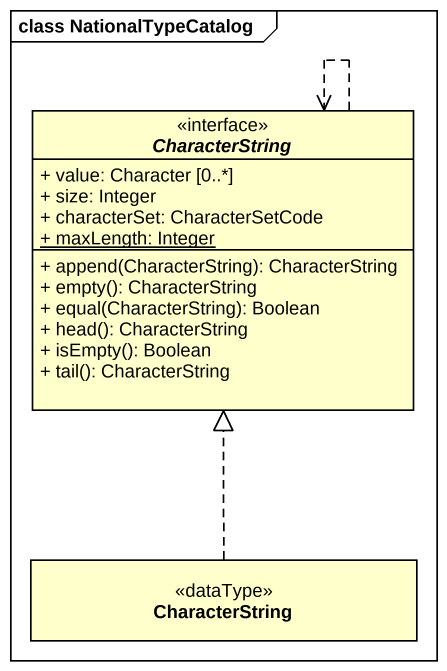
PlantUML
@startuml
mainframe class NationalTypeCatalog
hide circle
hide empty members
skinparam classAttributeIconSize 0
interface CharacterString {
  + value: Character [0..*]
  + size: Integer
  + characterSet: CharacterSetCode
  {static} + maxLength: Integer
  + append(CharacterString): CharacterString
  + empty(): CharacterString
  + equal(CharacterString): Boolean
  + head(): CharacterString
  + isEmpty(): Boolean
  + tail(): CharacterString
}
class "CharacterString" as CharacterString_2 <<dataType>>
CharacterString ..> CharacterString
CharacterString_2 .up.|> CharacterString
@enduml
